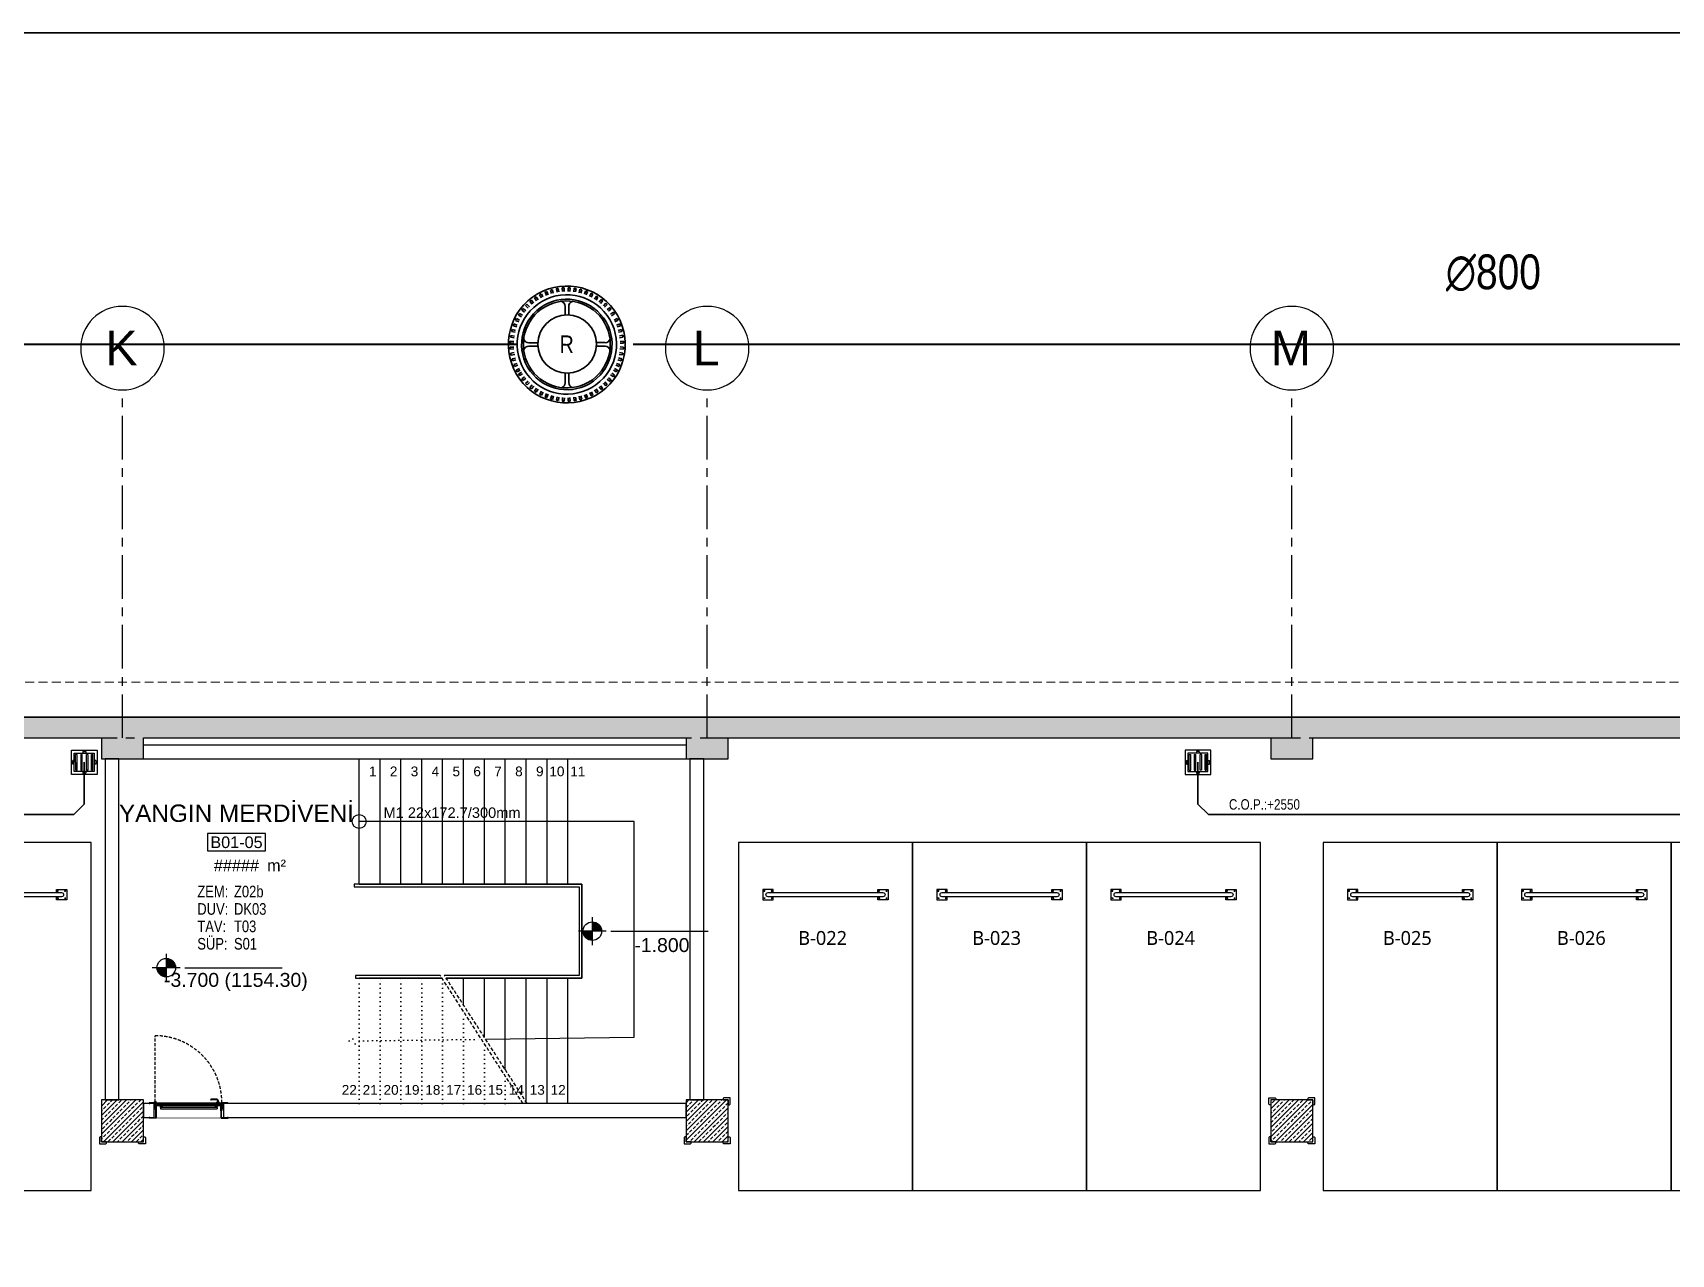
# Model space of a CAD drawing. Header units: millimetres. Extents: x -379292 to 1221486, y 92049 to 447512.
# Drawn here: x 130059 to 153598, y 270703 to 288249 of the extents above; entities that cross this region are included whole.
import ezdxf
from ezdxf.enums import TextEntityAlignment as Align
from ezdxf.lldxf.tags import DXFTag

# ---------------------------------------------------------------- set-up
doc = ezdxf.new("R2010")
doc.units = ezdxf.units.MM
for name, pattern in [('( Hidden )', [0.375, 0.25, -0.125]), ('CENTER', [2, 1.25, -0.25, 0.25, -0.25]), ('DOT', [6.35, 0, -6.35]), ('HIDDEN', [9.525, 6.35, -3.175])]:
    doc.linetypes.add(name, pattern=pattern)
for name, color, linetype, lineweight in [('0-KRCN-SHT YAĞMURSUYUBORUSU-100', 3, 'PISSU_LINE50', 35), ('0-KRCN-SHT-PİSSU-BORU', 220, 'PISSU_LINE50', 40), ('0-KRCN-SHT-ROGAR', 151, 'Continuous', 35), ('06_FORMWORK HIDDEN', 252, 'HIDDEN2', 0)]:
    doc.layers.add(name, color=color, linetype=linetype, lineweight=lineweight)
for name, color, linetype in [('010-05', 1, 'Continuous'), ('04_RAIN INLET', 51, 'Continuous'), ('05_AXIS', 211, 'CENTER'), ('05_AXIS NAME', 7, 'Continuous'), ('05_DOOR', 2, 'Continuous'), ('05_EQUIPMENT', 1, 'Continuous'), ('05_HANDRAIL', 153, 'Continuous'), ('05_HATCH 1', 101, 'Continuous'), ('05_HATCH CONCRETE', 141, 'Continuous'), ('05_HATCH SOLID-1', 252, 'Continuous'), ('05_HATCH SOLID-2', 253, 'Continuous'), ('05_MATERIAL TEXT', 112, 'Continuous'), ('05_PLAN LEVEL', 2, 'Continuous'), ('05_ROOM M2', 161, 'Continuous'), ('05_ROOM NAME', 153, 'Continuous'), ('05_ROOM NUMBER', 152, 'Continuous'), ('05_STAIRS', 52, 'Continuous'), ('05_STAIRS ARROW', 2, 'Continuous'), ('05_STAIRS TEXT', 2, 'Continuous'), ('05_STEEL HIDDEN', 61, 'HIDDEN'), ('05_SYMBOL', 2, 'Continuous'), ('05_TEXT 2.5', 212, 'Continuous'), ('05_WALL', 3, 'Continuous'), ('202-A-Y-MahalAd', 141, 'Continuous'), ('M_YANGIN_SPR_ CAP', 7, 'Continuous')]:
    doc.layers.add(name, color=color, linetype=linetype)
doc.styles.add('DIM', font='arial.ttf')
doc.styles.add('DOA.ARIAL', font='arial.ttf')
doc.styles.add('MUF', font='isocpeur.ttf')
doc.styles.get("Standard").update_dxf_attribs({"font": 'segoeuil.ttf'})
doc.styles.add('TROMANT', font='arial.ttf', dxfattribs={"width": 0.8})
doc.styles.add('YAZI-2', font='arial.ttf', dxfattribs={"height": 2})
doc.styles.add('YAZI-2.5', font='arial.ttf', dxfattribs={"height": 2.5})
doc.styles.add('YAZI-3', font='arial.ttf', dxfattribs={"height": 3})
doc.styles.add('YAZI-5', font='arial.ttf', dxfattribs={"height": 5})
tags = doc.linetypes.add('HIDDEN2', pattern=[0.1875, 0.125, -0.0625]).pattern_tags.tags
tags[6:7] = [DXFTag(74, 4), DXFTag(75, 0), DXFTag(340, '0'), DXFTag(46, 0.0), DXFTag(50, 0.0), DXFTag(44, 0.0), DXFTag(45, 0.0)]
tags[4:5] = [DXFTag(74, 4), DXFTag(75, 0), DXFTag(340, '0'), DXFTag(46, 0.0), DXFTag(50, 0.0), DXFTag(44, 0.0), DXFTag(45, 0.0)]
doc.linetypes.add('PISSU_LINE50', pattern='A,50,-10,["C",MUF,S=10,R=0,X=1,Y=-5],0', length=60)
pattern_1 = [(270, (-695728.2336, -3493868.9414), (1.3748153225, -2.38125), [1.5875, -3.175]), (30, (-695728.2336, -3493868.9414), (1.3748153315, 2.3812499948), [1.5875, -3.175]), (330, (-695728.2336, -3493868.9414), (2.749630654, -5.2e-09), [-3.175, 1.5875])]
pattern_2 = [(225, (905000, -3e-07), (67.351921, -67.351921), []), (225, (904932.65, -3e-07), (67.351921, -67.351921), [47.625, -23.8125])]

# ---------------------------------------------------------------- blocks, each defined once
blk = doc.blocks.new('AWAKS ADI')
at = {"layer": '05_AXIS NAME', "color": 2}
blk.add_circle((0, 0), 6, dxfattribs=at)
at = {"layer": '05_AXIS NAME', "style": 'YAZI-5'}
blk.add_attdef('AKSADI', text='', height=5, dxfattribs=at).set_placement((0, 0), align=Align.MIDDLE_CENTER)
blk = doc.blocks.new('202_Aks')
at = {"layer": '05_AXIS', "ltscale": 500}
for p, q in [((74700, 0), (74700, 5000)), ((83100, 0), (83100, 5000)), ((91500, 0), (91500, 5000)), ((-5000, 0), (142900, 0))]:
    blk.add_line(p, q, dxfattribs=at)
at = {"layer": '05_AXIS NAME'}
ref = blk.add_blockref('AWAKS ADI', (74700, 5600), dxfattribs=dict(at, xscale=-100, yscale=100, zscale=100))
ref.add_attrib('AKSADI', 'K', dxfattribs={"height": 500, "style": 'YAZI-5'}).set_placement((74686, 5602), align=Align.MIDDLE_CENTER)
ref = blk.add_blockref('AWAKS ADI', (83100, 5600), dxfattribs=dict(at, xscale=-100, yscale=100, zscale=100))
ref.add_attrib('AKSADI', 'L', dxfattribs={"height": 500, "style": 'YAZI-5'}).set_placement((83086, 5602), align=Align.MIDDLE_CENTER)
ref = blk.add_blockref('AWAKS ADI', (91500, 5600), dxfattribs=dict(at, xscale=-100, yscale=100, zscale=100))
ref.add_attrib('AKSADI', 'M', dxfattribs={"height": 500, "style": 'YAZI-5'}).set_placement((91486, 5602), align=Align.MIDDLE_CENTER)
blk = doc.blocks.new('başlık')
at = {"layer": '05_MATERIAL TEXT', "style": 'DIM', "width": 0.8}
for s, p in [('ZEM:', (0, 50)), ('DUV:', (0, -100)), ('TAV:', (0, -250)), ('SÜP:', (0, -400))]:
    blk.add_text(s, height=100, dxfattribs=at).set_placement(p, align=Align.MIDDLE_LEFT)
blk = doc.blocks.new('MAHAL')
at = {"layer": '05_ROOM NUMBER'}
blk.add_lwpolyline([(-5.46, -10.75), (4.54, -10.75), (4.54, -7.75), (-5.46, -7.75)], close=True, dxfattribs=at)
at = {"layer": '05_HATCH SOLID-1', "xscale": 0.02, "yscale": 0.02, "zscale": 0.02}
blk.add_blockref('başlık', (-7.21, -18.75), dxfattribs=at)
at = {"layer": '05_MATERIAL TEXT', "style": 'DIM', "width": 0.8}
for tag, p in [('ZEMİN', (-0.89, -17.75)), ('DUVAR', (-0.89, -20.75)), ('TAVAN', (-0.89, -23.75)), ('SÜPÜRGELİK', (-0.89, -26.75))]:
    blk.add_attdef(tag, text='', height=2, dxfattribs=at).set_placement(p, align=Align.MIDDLE_LEFT)
at = {"layer": '05_ROOM M2', "insert": (6.45, -13.24), "char_height": 2, "attachment_point": 5, "style": 'YAZI-2'}
blk.add_mtext_dynamic_manual_height_columns('m²', width=6.9387, gutter_width=625, heights=[0], dxfattribs=at)
at = {"layer": '05_ROOM M2', "style": 'YAZI-2'}
blk.add_attdef('MAHALM2', text='', height=2, dxfattribs=at).set_placement((-0.46, -13.25), align=Align.MIDDLE_CENTER)
at = {"layer": '05_ROOM NAME', "style": 'YAZI-3'}
for tag, p in [('INGMAHALADI', (-0.46, 0.75)), ('TURMAHALADI', (-0.46, -4.25))]:
    blk.add_attdef(tag, text='', height=3, dxfattribs=at).set_placement(p, align=Align.MIDDLE_CENTER)
at = {"layer": '05_ROOM NUMBER', "style": 'YAZI-2'}
blk.add_attdef('MAHALNO', text='', height=2, dxfattribs=at).set_placement((-0.46, -9.25), align=Align.MIDDLE_CENTER)
blk = doc.blocks.new('202_Vida')
at = {"color": 0, "linetype": 'ByBlock', "ltscale": 0.2}
for points in [[(1, 0), (-1, 0)], [(0, 1), (0, -1)]]:
    blk.add_lwpolyline(points, dxfattribs=at)
at = {"color": 0, "linetype": 'ByBlock'}
for radius in [0.42, 0.23, 0.155]:
    blk.add_circle((0, 0), radius, dxfattribs=at)
blk = doc.blocks.new('202_Stoper')
at = {"color": 0, "linetype": 'ByBlock'}
for points in [[(-750, -30), (-750, -75), (-900, -75), (-900, 75), (-750, 75), (-750, 30)], [(750, -30), (750, -75), (900, -75), (900, 75), (750, 75), (750, 30)]]:
    blk.add_lwpolyline(points, dxfattribs=at)
blk.add_lwpolyline([(825, -30, 1), (825, 30), (-825, 30, 1), (-825, -30)], format="xyb", close=True, dxfattribs=at)
at = {"color": 0, "linetype": 'ByBlock', "yscale": 10, "zscale": 10, "rotation": 180}
for p, xscale in [((-877, 53), -10), ((-772, 53), 10), ((772, 53), -10), ((877, 53), 10)]:
    blk.add_blockref('202_Vida', p, dxfattribs=dict(at, xscale=xscale))
at = {"color": 0, "linetype": 'ByBlock', "yscale": 10, "zscale": 10}
for p, xscale in [((-877, -52), 10), ((-772, -52), -10), ((772, -52), 10), ((877, -52), -10)]:
    blk.add_blockref('202_Vida', p, dxfattribs=dict(at, xscale=xscale))
blk = doc.blocks.new('202_Mahalblok')
at = {"color": 0, "linetype": 'ByBlock', "flags": 128}
blk.add_lwpolyline([(0, 0), (0, 5000), (2500, 5000), (2500, 0)], close=True, dxfattribs=at)
at = {"color": 252}
blk.add_blockref('202_Stoper', (1250, 750), dxfattribs=at)
at = {"color": 0, "linetype": 'ByBlock', "ltscale": 25}
blk.add_attdef('MAHALNO', text='', height=200, dxfattribs=at).set_placement((1209, 1390), align=Align.BOTTOM_CENTER)
blk = doc.blocks.new('PLAN KOT IKILI')
at = {"layer": '05_PLAN LEVEL'}
h = blk.add_hatch(color=2, dxfattribs=at)
h.paths.add_polyline_path([(0, 2), (0, 0), (2, 0, 0.414214)])
h.paths.add_polyline_path([(0, 0), (-2, 0, 0.414214), (0, -2)])
at = {"layer": '05_PLAN LEVEL', "color": 2}
for p, q in [((3, 0), (-3, 0)), ((0, 3), (0, -3)), ((4, 0), (25, 0))]:
    blk.add_line(p, q, dxfattribs=at)
blk.add_circle((0, 0), 2, dxfattribs=at)
at = {"layer": '05_PLAN LEVEL', "style": 'YAZI-3'}
for tag, p in [('BITMISKOT', (15, 3)), ('KABAKOT', (15, -3))]:
    blk.add_attdef(tag, text='', height=3, dxfattribs=at).set_placement(p, align=Align.MIDDLE)
blk = doc.blocks.new('VIDA')
at = {"layer": '05_EQUIPMENT'}
h = blk.add_hatch(dxfattribs=at)
h.set_pattern_fill('LINE', color=256, scale=0.1, angle=150, style=0)
h.set_pattern_definition([(330, (-3585.31887, 6072.20274), (0.03125, 0.05412658774), [])])
h.paths.add_polyline_path([(-0.1, -0.3), (-0.1, -1.7), (0.1, -1.7), (0.1, -0.3)])
h.paths.add_polyline_path([(-0.1, -0.3), (0.1, -0.3), (0, 0)])
for p, q in [((-0.1, -0.3), (0, 0)), ((0.1, -0.3), (0, 0)), ((0, -2), (-0.2, -2)), ((0.1, -1.7), (-0.1, -1.7)), ((0.1, -2), (-0.1, -2)), ((0, -2), (0, -2)), ((0.2, -2), (0, -2)), ((0, -2), (0, -2)), ((0, -2), (0, -2))]:
    blk.add_line(p, q, dxfattribs=at)
for points in [[(-0.2, -2), (-0.1, -2), (-0.1, -0.3)], [(0.2, -2), (0.1, -2), (0.1, -0.3)]]:
    blk.add_lwpolyline(points, dxfattribs=at)
blk = doc.blocks.new('*U95')
at = {"color": 8}
blk.add_wipeout([(0, 5), (0, -206), (1000, -206), (1000, 5)], dxfattribs=at)
at = {"layer": '010-05', "ltscale": 7}
h = blk.add_hatch(dxfattribs=at)
h.set_pattern_fill('ANSI37', color=8, scale=0.1, angle=540, style=0)
h.set_pattern_definition([(225, (19752.8965, 13790.6787), (0.224506403, -0.224506403), []), (315, (19752.8965, 13790.6787), (0.224506403, 0.224506403), [])])
edge = h.paths.add_edge_path(flags=16)
edge.add_line((28, -35), (28, -44))
edge.add_line((28, -44), (22, -44))
edge.add_line((22, -44), (22, -37))
edge.add_arc((26, -39), 4.69, 56.5428, 159.2569, ccw=False)
edge = h.paths.add_edge_path()
edge.add_line((29, -33), (29, -45))
edge.add_line((29, -45), (21, -45))
edge.add_line((21, -45), (21, -31))
edge.add_line((21, -31), (34, -31))
edge.add_line((34, -31), (32, -31))
edge.add_arc((32, -34), 2.82, 91.1093, 165.5986)
edge = h.paths.add_edge_path(flags=16)
edge.add_arc((32, -34), 3.82, 143.4668, 165.5986, ccw=False)
edge.add_line((29, -32), (22, -32))
edge.add_line((22, -32), (22, -35))
edge.add_arc((26, -42), 8.25, 70.1103, 120.2945, ccw=False)
edge.add_line((28, -34), (28, -33))
edge.add_line((28, -33), (29, -33))
h = blk.add_hatch(dxfattribs=at)
h.set_pattern_fill('ANSI37', color=8, scale=0.1, angle=540, style=0)
h.set_pattern_definition([(315, (-21740.32198, 13790.6787), (-0.224506403, -0.224506403), []), (225, (-21740.32198, 13790.6787), (-0.224506403, 0.224506403), [])])
edge = h.paths.add_edge_path(flags=16)
edge.add_line((972, -35), (972, -44))
edge.add_line((972, -44), (978, -44))
edge.add_line((978, -44), (978, -37))
edge.add_arc((974, -39), 4.69, 20.7431, 123.4572)
edge = h.paths.add_edge_path()
edge.add_line((971, -33), (971, -45))
edge.add_line((971, -45), (979, -45))
edge.add_line((979, -45), (979, -31))
edge.add_line((979, -31), (966, -31))
edge.add_line((966, -31), (968, -31))
edge.add_arc((968, -34), 2.82, 14.4014, 88.8907, ccw=False)
edge = h.paths.add_edge_path(flags=16)
edge.add_arc((968, -34), 3.82, 14.4014, 36.5332)
edge.add_line((971, -32), (978, -32))
edge.add_line((978, -32), (978, -35))
edge.add_arc((974, -42), 8.25, 59.7055, 109.8897)
edge.add_line((972, -34), (972, -33))
edge.add_line((972, -33), (971, -33))
at = {"layer": '05_HATCH 1'}
h = blk.add_hatch(dxfattribs=at)
h.set_pattern_fill('HONEY', color=8, scale=0.5, angle=270, style=0)
h.set_pattern_definition(pattern_1)
h.paths.add_polyline_path([(40, -3), (44, -9), (956, -9), (960, -3)])
h = blk.add_hatch(dxfattribs=at)
h.set_pattern_fill('HONEY', color=8, scale=0.5, angle=270, style=0)
h.set_pattern_definition(pattern_1)
h.paths.add_polyline_path([(40, -15), (44, -10), (956, -10), (960, -15)])
at = {"color": 8, "linetype": 'HIDDEN', "ltscale": 7}
blk.add_line((21, 21), (21, 973), dxfattribs=at)
at = {"color": 8, "ltscale": 7}
for p, q in [((22, 10), (948, 10)), ((22, 10), (978, 10)), ((22, 9), (22, 10)), ((27, 2), (27, 1)), ((27, 2), (37, 2)), ((27, 1), (37, 1)), ((37, 5), (36, 5)), ((37, 9), (963, 9)), ((963, 2), (37, 2)), ((37, 2), (44, -9)), ((37, 1), (43, -9)), ((905, 60), (822, 60)), ((905, 50), (822, 50)), ((942, 15), (897, 15)), ((897, 15), (897, 10)), ((915, 40), (915, 15)), ((925, 40), (925, 15)), ((942, 15), (942, 10)), ((963, 2), (956, -9)), ((963, 1), (957, -9)), ((963, 5), (964, 5)), ((973, 2), (963, 2)), ((973, 1), (963, 1)), ((973, 2), (973, 1)), ((978, 9), (978, 10)), ((978, 9), (978, 10)), ((963, -27), (22, -27)), ((22, -27), (963, -27)), ((22, -28), (22, -27)), ((963, -28), (22, -28)), ((978, -28), (22, -28)), ((43, -9), (27, -9)), ((27, -20), (37, -20)), ((27, -20), (27, -21)), ((27, -21), (37, -21)), ((33, -28), (963, -28)), ((37, -23), (36, -23)), ((37, -20), (43, -9)), ((37, -21), (44, -10)), ((963, -21), (37, -21)), ((956, -9), (44, -9)), ((956, -10), (44, -10)), ((96, -58), (96, -38)), ((909, -58), (96, -58)), ((96, -58), (96, -78)), ((96, -78), (909, -78)), ((116, -38), (116, -58)), ((889, -38), (889, -58)), ((909, -58), (909, -38)), ((909, -58), (909, -78)), ((963, -21), (956, -10)), ((963, -20), (957, -9)), ((957, -9), (973, -9)), ((973, -20), (963, -20)), ((973, -21), (963, -21)), ((963, -23), (964, -23)), ((973, -20), (973, -21)), ((978, -28), (978, -27)), ((978, -28), (978, -27))]:
    blk.add_line(p, q, dxfattribs=at)
at = {"color": 8, "ltscale": 7, "flags": 128}
for points in [[(36, -101, -1), (34, -101), (34, -85), (32, -85), (32, -101, 1), (38, -101), (38, -35, 1), (30, -35), (30, -45), (20, -45), (20, 10), (-68, 10), (-68, 0), (-58, 0), (-58, 2), (-66, 2), (-66, 8), (18, 8), (18, -47), (32, -47), (32, -35, -1), (36, -35)], [(964, -101, 1), (966, -101), (966, -85), (968, -85), (968, -101, -1), (962, -101), (962, -35, -1), (970, -35), (970, -45), (980, -45), (980, 10), (1068, 10), (1068, 0), (1058, 0), (1058, 2), (1066, 2), (1066, 8), (982, 8), (982, -47), (968, -47), (968, -35, 1), (964, -35)]]:
    blk.add_lwpolyline(points, format="xyb", close=True, dxfattribs=at)
at = {"color": 8, "ltscale": 7}
for points in [[(37, 5), (37, 9), (22, 9), (22, -27), (37, -27), (37, -23)], [(36, 5), (36, 8), (23, 8), (23, -26), (36, -26), (36, -23)], [(963, 5), (963, 9), (978, 9), (978, -27), (963, -27), (963, -23)], [(964, 5), (964, 8), (977, 8), (977, -26), (964, -26), (964, -23)], [(86, -28), (86, -38), (128, -38), (128, -28)], [(919, -28), (919, -38), (877, -38), (877, -28)]]:
    blk.add_lwpolyline(points, dxfattribs=at)
for points in [[(32, -55), (32, -210), (-68, -210), (-68, -200), (-58, -200), (-58, -202), (-66, -202), (-66, -208), (30, -208), (30, -55)], [(29, -57), (20, -57), (20, -83), (30, -93), (30, -106), (28, -106), (28, -94), (18, -84), (18, -55), (29, -55)], [(40, -3), (44, -9), (956, -9), (960, -3)], [(40, -15), (44, -10), (956, -10), (960, -15)], [(968, -55), (968, -210), (1068, -210), (1068, -200), (1058, -200), (1058, -202), (1066, -202), (1066, -208), (970, -208), (970, -55)], [(971, -57), (980, -57), (980, -83), (970, -93), (970, -106), (972, -106), (972, -94), (982, -84), (982, -55), (971, -55)]]:
    blk.add_lwpolyline(points, close=True, dxfattribs=at)
for radius in [10.1, 6.72]:
    blk.add_circle((21, 21), radius, dxfattribs=at)
at = {"color": 8, "linetype": 'HIDDEN', "ltscale": 7}
blk.add_arc((18, 13), 960, 359.7875, 89.8098, dxfattribs=at)
at = {"color": 8, "ltscale": 7}
for centre, radius, start, end in [((822, 55), 5, 90, 270), ((905, 40), 20, 0, 90), ((905, 40), 10, 0, 90)]:
    blk.add_arc(centre, radius, start, end, dxfattribs=at)
at = {"layer": '010-05', "color": 8, "ltscale": 7}
for points in [[(29, -33, -0.336971), (32, -31), (34, -31), (29, -31), (21, -31), (21, -45), (29, -45)], [(28, -34, 0.222538), (22, -35), (22, -32), (29, -32, 0.09687), (29, -33), (28, -33)], [(28, -44), (22, -44), (22, -37, -0.473637), (28, -35)], [(971, -33, 0.336971), (968, -31), (966, -31), (971, -31), (979, -31), (979, -45), (971, -45)], [(972, -34, -0.222538), (978, -35), (978, -32), (971, -32, -0.09687), (971, -33), (972, -33)], [(972, -44), (978, -44), (978, -37, 0.473637), (972, -35)]]:
    blk.add_lwpolyline(points, format="xyb", close=True, dxfattribs=at)
at = {"layer": '05_STEEL HIDDEN', "color": 8, "ltscale": 7}
for points in [[(17, -48), (17, -23), (11, -23), (11, -49), (23, -77), (23, -99), (29, -99), (29, -76)], [(983, -48), (983, -23), (989, -23), (989, -49), (977, -77), (977, -99), (971, -99), (971, -76)]]:
    blk.add_lwpolyline(points, close=True, dxfattribs=at)
at = {"layer": '05_STEEL HIDDEN', "color": 8, "ltscale": 7, "flags": 128}
for points in [[(17, -23), (18, -23), (18, -48), (30, -76), (30, -99), (29, -99)], [(983, -23), (982, -23), (982, -48), (970, -76), (970, -99), (971, -99)]]:
    blk.add_lwpolyline(points, dxfattribs=at)
at = {"layer": '05_WALL', "color": 8, "ltscale": 20}
for points in [[(0, 0), (0, -200)], [(1000, 0), (1000, -200)]]:
    blk.add_lwpolyline(points, dxfattribs=at)
at = {"color": 8, "ltscale": 7, "yscale": 10, "zscale": 10, "rotation": 180}
for p, xscale in [((25, -65), -10), ((975, -65), 10)]:
    blk.add_blockref('VIDA', p, dxfattribs=dict(at, xscale=xscale))
blk = doc.blocks.new('bariyer')
at = {"color": 8, "ltscale": 25}
blk.add_lwpolyline([(0, -70), (15, -70, 0.414214), (30, -55), (30, 30), (-55, 30, 0.414214), (-70, 15), (-70, 0), (0, 0)], format="xyb", close=True, dxfattribs=at)
blk = doc.blocks.new('OtoParkBodrumKatMimari')
at = {"layer": '05_HATCH CONCRETE'}
h = blk.add_hatch(dxfattribs=at)
h.set_pattern_fill('ANSI33', color=8, scale=15, angle=180, style=0)
h.set_pattern_definition(pattern_2)
h.paths.add_polyline_path([(88400, 172100), (87800, 172100), (87800, 171500), (88400, 171500)])
h = blk.add_hatch(dxfattribs=at)
h.set_pattern_fill('ANSI33', color=8, scale=15, angle=180, style=0)
h.set_pattern_definition(pattern_2)
h.paths.add_polyline_path([(96800, 172100), (96200, 172100), (96200, 171500), (96800, 171500)])
at = {"color": 5}
for points in [[(88400, 172100), (87800, 172100), (87800, 171500), (88400, 171500)], [(96800, 172100), (96200, 172100), (96200, 171500), (96800, 171500)]]:
    blk.add_lwpolyline(points, close=True, dxfattribs=at)
at = {"layer": '05_HANDRAIL'}
for points in [[(84350, 173850), (86300, 173850), (86300, 175200), (83030, 175200), (83030, 175160), (86260, 175160), (86260, 173890), (84324, 173890)], [(84264, 173890), (83050, 173890), (83050, 173850), (84290, 173850)]]:
    blk.add_lwpolyline(points, dxfattribs=at)
at = {"layer": '05_HATCH SOLID-2', "color": 251, "ltscale": 25}
blk.add_lwpolyline([(-8600, 187430), (150500, 187430)], dxfattribs=at)
at = {"layer": '05_STAIRS', "linetype": 'DOT', "ltscale": 10}
for p, q in [((83100, 172050), (83100, 173850)), ((83400, 172050), (83400, 173850)), ((83700, 172050), (83700, 173850)), ((84000, 172050), (84000, 173850)), ((84300, 172050), (84300, 173850)), ((84600, 172050), (84600, 173371)), ((84900, 172050), (84900, 172906)), ((85200, 172050), (85200, 172442))]:
    blk.add_line(p, q, dxfattribs=at)
at = {"layer": '05_STAIRS'}
for p, q in [((84600, 173463), (84600, 173850)), ((84900, 172999), (84900, 173850)), ((85200, 172534), (85200, 173850)), ((85500, 172070), (85500, 173850)), ((85800, 172050), (85800, 173850)), ((86100, 172050), (86100, 173850))]:
    blk.add_line(p, q, dxfattribs=at)
at = {"layer": '05_STAIRS', "flags": 128}
for points in [[(83100, 175200), (83100, 177000)], [(83400, 175200), (83400, 177000)], [(83700, 175200), (83700, 177000)], [(84000, 175200), (84000, 177000)], [(84300, 175200), (84300, 177000)], [(84600, 175200), (84600, 177000)], [(84900, 175200), (84900, 177000)], [(85200, 175200), (85200, 177000)], [(85500, 175200), (85500, 177000)], [(85800, 175200), (85800, 177000)], [(86100, 175200), (86100, 177000)], [(84917, 172973), (87050, 173000), (87050, 176100), (83100, 176100)], [(83100, 175200), (86300, 175200), (86300, 173850), (84350, 173850)], [(84290, 173850), (83100, 173850)]]:
    blk.add_lwpolyline(points, dxfattribs=at)
at = {"layer": '05_STAIRS', "linetype": '( Hidden )', "ltscale": 200}
for points in [[(85453, 172050), (84264, 173890)], [(85513, 172050), (84324, 173890)]]:
    blk.add_lwpolyline(points, dxfattribs=at)
at = {"layer": '05_STAIRS', "linetype": 'DOT', "ltscale": 10}
blk.add_lwpolyline([(83100, 172875), (82955, 172950), (83100, 173025)], dxfattribs=at)
at = {"layer": '05_STAIRS', "linetype": 'DOT', "ltscale": 10, "flags": 128}
blk.add_lwpolyline([(83100, 172950), (84857, 172972)], dxfattribs=at)
at = {"layer": '05_STAIRS ARROW', "ltscale": 2}
blk.add_circle((83100, 176100), 100, dxfattribs=at)
at = {"layer": '05_WALL', "color": 8, "ltscale": 20}
for points in [[(80000, 177200), (87800, 177200)], [(80000, 177000), (87800, 177000)]]:
    blk.add_lwpolyline(points, dxfattribs=at)
at = {"layer": '05_WALL', "color": 8, "flags": 128}
for points in [[(79650, 177000), (79450, 177000), (79450, 172100), (79650, 172100)], [(88050, 177000), (87850, 177000), (87850, 172100), (88050, 172100)], [(80000, 171850), (87800, 171850), (87800, 172050), (80000, 172050)]]:
    blk.add_lwpolyline(points, close=True, dxfattribs=at)
at = {"layer": '06_FORMWORK HIDDEN', "linetype": 'HIDDEN', "ltscale": 20}
blk.add_line((4200, 178100), (136100, 178100), dxfattribs=at)
at = {"layer": '05_AXIS'}
blk.add_blockref('202_Aks', (5000, 177300), dxfattribs=at)
at = {"layer": '05_PLAN LEVEL'}
ref = blk.add_blockref('PLAN KOT IKILI', (86450, 174525), dxfattribs=dict(at, xscale=66.66666666666666, yscale=66.66666666666666, zscale=66.66666666666666))
ref.add_attrib('KABAKOT', '-1.800', dxfattribs={"height": 200, "style": 'YAZI-3'}).set_placement((87450, 174325), align=Align.MIDDLE)
ref = blk.add_blockref('PLAN KOT IKILI', (80329, 174000), dxfattribs=dict(at, xscale=66.66666666666666, yscale=66.66666666666666, zscale=66.66666666666666))
ref.add_attrib('KABAKOT', '-3.700 (1154.30)', dxfattribs={"height": 200, "style": 'YAZI-3'}).set_placement((81329, 173800), align=Align.MIDDLE)
at = {"layer": '05_ROOM NUMBER'}
ref = blk.add_blockref('MAHAL', (81376, 176573), dxfattribs=dict(at, xscale=83.33333333333333, yscale=83.33333333333333, zscale=83.33333333333333))
ref.add_attrib('TURMAHALADI', 'YANGIN MERDİVENİ', dxfattribs={"layer": '05_ROOM NAME', "height": 250, "style": 'YAZI-3'}).set_placement((81338, 176219), align=Align.MIDDLE_CENTER)
ref.add_attrib('MAHALNO', 'B01-05', dxfattribs={"height": 166.7, "style": 'YAZI-2'}).set_placement((81338, 175802), align=Align.MIDDLE_CENTER)
ref.add_attrib('MAHALM2', '#####', dxfattribs={"layer": '05_ROOM M2', "height": 166.7, "style": 'YAZI-2'}).set_placement((81338, 175469), align=Align.MIDDLE_CENTER)
ref.add_attrib('ZEMİN', 'Z02b', dxfattribs={"layer": '05_MATERIAL TEXT', "height": 166.7, "style": 'DIM', "width": 0.8}).set_placement((81302, 175094), align=Align.MIDDLE_LEFT)
ref.add_attrib('DUVAR', 'DK03', dxfattribs={"layer": '05_MATERIAL TEXT', "height": 166.7, "style": 'DIM', "width": 0.8}).set_placement((81302, 174844), align=Align.MIDDLE_LEFT)
ref.add_attrib('TAVAN', 'T03', dxfattribs={"layer": '05_MATERIAL TEXT', "height": 166.7, "style": 'DIM', "width": 0.8}).set_placement((81302, 174594), align=Align.MIDDLE_LEFT)
ref.add_attrib('SÜPÜRGELİK', 'S01', dxfattribs={"layer": '05_MATERIAL TEXT', "height": 166.7, "style": 'DIM', "width": 0.8}).set_placement((81302, 174344), align=Align.MIDDLE_LEFT)
at = {"layer": '05_SYMBOL', "color": 8}
for p in [(88400, 172100), (96800, 172100)]:
    blk.add_blockref('bariyer', p, dxfattribs=at)
at = {"layer": '05_SYMBOL', "color": 8, "xscale": -1}
blk.add_blockref('bariyer', (96200, 172100), dxfattribs=at)
at = {"layer": '05_SYMBOL', "color": 8, "rotation": 180}
for p in [(79400, 171500), (87800, 171500), (96200, 171500)]:
    blk.add_blockref('bariyer', p, dxfattribs=at)
at = {"layer": '05_SYMBOL', "color": 8, "xscale": -1, "rotation": 180}
for p in [(80000, 171500), (88400, 171500), (96800, 171500)]:
    blk.add_blockref('bariyer', p, dxfattribs=at)
at = {"layer": '202-A-Y-MahalAd', "color": 8, "ltscale": 25}
ref = blk.add_blockref('202_Mahalblok', (76750, 175800), dxfattribs=dict(at, xscale=-1, rotation=180))
ref.add_attrib('MAHALNO', 'B-021', dxfattribs={"layer": '0', "color": 0, "linetype": 'ByBlock', "ltscale": 25, "height": 200}).set_placement((77959, 174267), align=Align.BOTTOM_CENTER)
ref = blk.add_blockref('202_Mahalblok', (88550, 175800), dxfattribs=dict(at, xscale=-1, rotation=180))
ref.add_attrib('MAHALNO', 'B-022', dxfattribs={"layer": '0', "color": 0, "linetype": 'ByBlock', "ltscale": 25, "height": 200}).set_placement((89759, 174267), align=Align.BOTTOM_CENTER)
ref = blk.add_blockref('202_Mahalblok', (91050, 175800), dxfattribs=dict(at, xscale=-1, rotation=180))
ref.add_attrib('MAHALNO', 'B-023', dxfattribs={"layer": '0', "color": 0, "linetype": 'ByBlock', "ltscale": 25, "height": 200}).set_placement((92259, 174267), align=Align.BOTTOM_CENTER)
ref = blk.add_blockref('202_Mahalblok', (93550, 175800), dxfattribs=dict(at, xscale=-1, rotation=180))
ref.add_attrib('MAHALNO', 'B-024', dxfattribs={"layer": '0', "color": 0, "linetype": 'ByBlock', "ltscale": 25, "height": 200}).set_placement((94759, 174267), align=Align.BOTTOM_CENTER)
ref = blk.add_blockref('202_Mahalblok', (96950, 175800), dxfattribs=dict(at, xscale=-1, rotation=180))
ref.add_attrib('MAHALNO', 'B-025', dxfattribs={"layer": '0', "color": 0, "linetype": 'ByBlock', "ltscale": 25, "height": 200}).set_placement((98159, 174267), align=Align.BOTTOM_CENTER)
ref = blk.add_blockref('202_Mahalblok', (99450, 175800), dxfattribs=dict(at, xscale=-1, rotation=180))
ref.add_attrib('MAHALNO', 'B-026', dxfattribs={"layer": '0', "color": 0, "linetype": 'ByBlock', "ltscale": 25, "height": 200}).set_placement((100659, 174267), align=Align.BOTTOM_CENTER)
ref = blk.add_blockref('202_Mahalblok', (101950, 175800), dxfattribs=dict(at, xscale=-1, rotation=180))
ref.add_attrib('MAHALNO', 'B-027', dxfattribs={"layer": '0', "color": 0, "linetype": 'ByBlock', "ltscale": 25, "height": 200}).set_placement((103159, 174267), align=Align.BOTTOM_CENTER)
at = {"layer": '05_STAIRS TEXT', "style": 'YAZI-2.5'}
for s, p in [('1', (83350, 176750)), ('2', (83650, 176750)), ('3', (83950, 176750)), ('4', (84250, 176750)), ('5', (84550, 176750)), ('6', (84850, 176750)), ('7', (85150, 176750)), ('8', (85450, 176750)), ('9', (85750, 176750)), ('10', (86050, 176750)), ('11', (86350, 176750))]:
    blk.add_text(s, height=140, dxfattribs=at).set_placement(p, align=Align.RIGHT)
for s, p in [('22', (82850, 172175)), ('21', (83150, 172175)), ('20', (83450, 172175)), ('19', (83750, 172175)), ('18', (84050, 172175)), ('17', (84350, 172175)), ('16', (84650, 172175)), ('15', (84950, 172175)), ('14', (85250, 172175)), ('13', (85550, 172175)), ('12', (85850, 172175))]:
    blk.add_text(s, height=140, dxfattribs=at).set_placement(p)
at = {"layer": '05_TEXT 2.5', "insert": (83450, 176150), "char_height": 150, "attachment_point": 7, "style": 'YAZI-2.5'}
blk.add_mtext_dynamic_manual_height_columns('\\A1;M1 22x172.7/300mm', width=4150.39, gutter_width=12.5, heights=[101], dxfattribs=at)
at = {"layer": '05_DOOR'}
blk.add_blockref('*U95', (80150, 172050), dxfattribs=at)
at = {"layer": '05_HATCH CONCRETE'}
h = blk.add_hatch(dxfattribs=at)
h.set_pattern_fill('ANSI33', color=8, scale=15, angle=180, style=0)
h.set_pattern_definition(pattern_2)
h.paths.add_polyline_path([(96200, 177300), (96200, 177000), (96800, 177000), (96800, 177300), (104600, 177300), (104600, 177000), (105200, 177000), (105200, 177300), (113000, 177300), (113000, 177000), (113600, 177000), (113600, 177300), (121400, 177300), (121400, 177000), (122000, 177000), (122000, 177300), (127400, 177300), (127400, 177000), (128000, 177000), (128000, 177300), (135000, 177300), (135000, 177000), (135300, 177000), (135300, 172100), (135000, 172100), (135000, 171500), (135300, 171500), (135300, 164100), (135000, 164100), (135000, 163500), (135300, 163500), (135300, 156100), (135000, 156100), (135000, 155500), (135300, 155500), (135300, 148100), (135000, 148100), (135000, 147500), (135300, 147500), (135300, 144600), (135000, 144600), (135000, 144000), (135600, 144000), (135600, 144300), (142600, 144300), (142600, 144000), (142900, 144000), (142900, 140100), (142600, 140100), (142600, 139500), (142900, 139500), (142900, 132100), (142600, 132100), (142600, 131500), (142900, 131500), (142900, 127950), (142600, 127950), (142600, 127350), (142900, 127350), (142900, 124300), (142600, 124300), (142600, 123300), (142900, 123300), (142900, 113800), (142600, 113800), (142600, 112800), (142700, 112800), (142700, 100050), (135550, 100050), (135550, 108100), (135050, 108100), (135050, 83500), (135550, 83500), (135550, 99800), (142700, 99800), (142700, 78800), (142600, 78800), (142600, 77800), (142900, 77800), (142900, 68100), (142600, 68100), (142600, 67500), (143200, 67500), (143200, 144600), (135600, 144600), (135600, 177600), (71000, 177600), (71000, 177000), (71600, 177000), (71600, 177300), (79400, 177300), (79400, 177000), (80000, 177000), (80000, 177300), (87800, 177300), (87800, 177000), (88400, 177000), (88400, 177300)])
h = blk.add_hatch(dxfattribs=at)
h.set_pattern_fill('ANSI33', color=8, scale=15, angle=180, style=0)
h.set_pattern_definition(pattern_2)
h.paths.add_polyline_path([(80000, 172100), (79400, 172100), (79400, 171500), (80000, 171500)])
at = {"color": 5}
for points in [[(143200, 67500), (143200, 144600), (135600, 144600), (135600, 177600), (71000, 177600)], [(71600, 177300), (79400, 177300), (79400, 177000), (80000, 177000), (80000, 177300), (87800, 177300), (87800, 177000), (88400, 177000), (88400, 177300), (96200, 177300), (96200, 177000), (96800, 177000), (96800, 177300), (104600, 177300)]]:
    blk.add_lwpolyline(points, dxfattribs=at)
blk.add_lwpolyline([(80000, 172100), (79400, 172100), (79400, 171500), (80000, 171500)], close=True, dxfattribs=at)
at = {"layer": '05_HATCH SOLID-2', "color": 251, "ltscale": 25}
blk.add_lwpolyline([(150500, -8770), (150500, 187430), (4700, 187430), (4700, 177600), (135600, 177600), (135600, 144600), (143200, 144600), (143200, 59700), (90240, -300), (70300, -300), (63119, 5881)], dxfattribs=at)
blk = doc.blocks.new('G$CBAC204B7')
at = {"layer": '04_RAIN INLET', "color": 2}
for p, q in [((0.37, 0.35), (-0.37, 0.35)), ((-0.37, 0.35), (-0.37, -0.35)), ((0.288, 0.268), (-0.288, 0.268)), ((-0.288, 0.268), (-0.288, -0.268)), ((-0.246, 0.227), (-0.247, -0.227)), ((-0.205, 0.227), (-0.246, 0.227)), ((-0.205, 0.227), (-0.206, -0.227)), ((-0.103, -0.227), (-0.103, 0.227)), ((-0.103, 0.227), (-0.061, 0.227)), ((-0.061, 0.227), (-0.062, -0.227)), ((0.062, 0.227), (0.062, -0.227)), ((0.103, 0.227), (0.062, 0.227)), ((0.103, -0.227), (0.103, 0.227)), ((0.206, 0.227), (0.206, -0.227)), ((0.247, 0.227), (0.206, 0.227)), ((0.247, 0.227), (0.247, -0.227)), ((0.288, -0.268), (0.288, 0.268)), ((0.37, -0.35), (0.37, 0.35)), ((-0.37, -0.35), (0.37, -0.35)), ((-0.288, -0.268), (0.288, -0.268)), ((-0.206, -0.227), (-0.247, -0.227)), ((-0.103, -0.227), (-0.062, -0.227)), ((0.103, -0.227), (0.062, -0.227)), ((0.247, -0.227), (0.206, -0.227))]:
    blk.add_line(p, q, dxfattribs=at)
at = {"layer": '04_RAIN INLET', "color": 2, "ltscale": 50}
for p, q in [((-0.288, 0.053), (-0.329, 0.053)), ((0.041, 0.309), (-0.041, 0.309)), ((-0.041, 0.268), (-0.041, 0.309)), ((0.041, 0.268), (0.041, 0.309)), ((0.329, 0.053), (0.288, 0.053)), ((-0.288, -0.053), (-0.329, -0.053)), ((-0.041, -0.309), (-0.041, -0.268)), ((0.041, -0.309), (0.041, -0.268)), ((0.329, -0.053), (0.288, -0.053))]:
    blk.add_line(p, q, dxfattribs=at)
at = {"layer": '04_RAIN INLET', "color": 2, "ltscale": 50, "extrusion": (-2.90481e-21, 1.6744e-09, 1)}
for points in [[(-0.329, 0.053), (-0.329, -0.053)], [(0.329, -0.053), (0.329, 0.053)], [(-0.041, -0.309), (0.041, -0.309)]]:
    blk.add_lwpolyline(points, dxfattribs=at)
blk = doc.blocks.new('IZGARA')
at = {"layer": '04_RAIN INLET', "color": 2}
blk.add_blockref('G$CBAC204B7', (0, 0), dxfattribs=at)
blk = doc.blocks.new('G$CD316F46C')
at = {"layer": '0-KRCN-SHT-ROGAR'}
for p, q in [((-22, 40.4), (-23.4, 43)), ((-20.6, 41.1), (-22, 43.8)), ((-17.7, 42.4), (-18.9, 45.2)), ((-16.3, 43), (-17.3, 45.8)), ((-13.2, 44), (-14.1, 46.9)), ((-11.7, 44.4), (-12.5, 47.4)), ((-8.6, 45.1), (-9.1, 48.1)), ((-7.1, 45.4), (-7.5, 48.4)), ((-3.9, 45.8), (-4.1, 48.8)), ((-2.3, 45.9), (-2.5, 48.9)), ((0.9, 45.9), (1, 48.9)), ((2.4, 45.8), (2.6, 48.8)), ((5.6, 45.5), (6, 48.5)), ((7.2, 45.3), (7.6, 48.3)), ((10.3, 44.7), (11, 47.6)), ((11.8, 44.3), (12.6, 47.2)), ((14.9, 43.3), (15.9, 46.2)), ((16.3, 42.8), (17.4, 45.6)), ((19.3, 41.5), (20.6, 44.2)), ((20.7, 40.8), (22, 43.5)), ((-36.4, 28.1), (-38.8, 29.9)), ((-35.4, 29.3), (-37.7, 31.2)), ((-33.3, 31.7), (-35.5, 33.8)), ((-32.2, 32.8), (-34.3, 35)), ((-29.8, 35), (-31.8, 37.3)), ((-28.6, 36), (-30.5, 38.3)), ((-26.1, 37.9), (-27.8, 40.4)), ((-24.8, 38.7), (-26.4, 41.3)), ((23.5, 39.2), (25, 41.8)), ((24.8, 38.4), (26.4, 40.9)), ((27.4, 36.6), (29.2, 38.9)), ((28.6, 35.6), (30.5, 37.9)), ((31, 33.5), (33.1, 35.7)), ((32.1, 32.4), (34.3, 34.5)), ((34.3, 30), (36.6, 32)), ((35.3, 28.8), (37.6, 30.7)), ((-43.8, 13.5), (-46.7, 14.4)), ((-42.8, 16.6), (-45.6, 17.7)), ((-42.2, 18), (-45, 19.2)), ((-40.8, 20.9), (-43.5, 22.3)), ((-40.1, 22.3), (-42.8, 23.8)), ((-39.1, 24.2), (-41.6, 25.7)), ((-38.2, 25.5), (-40.7, 27.1)), ((37.2, 26.2), (39.7, 28)), ((38.1, 25), (40.6, 26.6)), ((39.7, 22.2), (42.3, 23.6)), ((40.4, 20.8), (43.1, 22.2)), ((41.7, 17.9), (44.5, 19.1)), ((42.3, 16.5), (45.1, 17.5)), ((43.3, 13.4), (46.2, 14.3)), ((-45.7, 2.7), (-48.7, 2.8)), ((-45.6, 4.2), (-48.6, 4.5)), ((-45.2, 7.4), (-48.2, 7.9)), ((-44.9, 8.9), (-47.9, 9.5)), ((-44.2, 12.1), (-47.1, 12.8)), ((43.8, 11.9), (46.7, 12.7)), ((44.5, 8.8), (47.4, 9.3)), ((44.7, 7.3), (47.7, 7.7)), ((45.1, 4.1), (48.1, 4.3)), ((45.2, 2.5), (48.2, 2.7)), ((-45.7, -0.6), (-48.7, -0.6)), ((-45.7, -2.1), (-48.7, -2.3)), ((-45.4, -5.3), (-48.4, -5.7)), ((-45.1, -6.8), (-48.1, -7.3)), ((-44.5, -10), (-47.5, -10.7)), ((-44.1, -11.5), (-47, -12.3)), ((43.6, -11.6), (46.5, -12.4)), ((44, -10.1), (46.9, -10.8)), ((44.6, -7), (47.6, -7.5)), ((44.8, -5.4), (47.8, -5.8)), ((45.2, -0.7), (48.2, -0.8)), ((45.2, -2.2), (48.2, -2.4)), ((-43.2, -14.6), (-46, -15.5)), ((-42.7, -16), (-45.5, -17.1)), ((-41.4, -19), (-44.1, -20.2)), ((-40.7, -20.3), (-43.4, -21.7)), ((-39.1, -23.2), (-41.7, -24.7)), ((-38.3, -24.5), (-40.8, -26.1)), ((-36.5, -27.1), (-38.9, -28.9)), ((37.1, -25.5), (39.6, -27.2)), ((38, -24.2), (40.5, -25.8)), ((40.1, -20.5), (42.8, -21.9)), ((40.8, -19.1), (43.5, -20.4)), ((42.1, -16.1), (44.9, -17.2)), ((42.6, -14.7), (45.5, -15.7)), ((-35.5, -28.3), (-37.8, -30.2)), ((-33.4, -30.7), (-35.6, -32.8)), ((-32.3, -31.8), (-34.4, -34)), ((-29.9, -34), (-31.9, -36.3)), ((-28.8, -35), (-30.6, -37.4)), ((-26.2, -36.9), (-27.9, -39.4)), ((-24.9, -37.8), (-26.5, -40.3)), ((-22.1, -39.4), (-23.6, -42.1)), ((-20.8, -40.2), (-22.1, -42.8)), ((-17.8, -41.5), (-19, -44.3)), ((16.2, -42), (17.3, -44.8)), ((19.1, -40.7), (20.4, -43.4)), ((20.5, -40), (21.9, -42.7)), ((23.3, -38.4), (24.9, -41)), ((24.7, -37.6), (26.3, -40.1)), ((27.3, -35.8), (29.1, -38.2)), ((28.5, -34.8), (30.4, -37.1)), ((30.9, -32.7), (33, -34.9)), ((32, -31.6), (34.2, -33.7)), ((34.2, -29.3), (36.5, -31.2)), ((35.2, -28.1), (37.5, -30)), ((-16.4, -42.1), (-17.5, -44.9)), ((-13.4, -43.1), (-14.2, -46)), ((-11.9, -43.5), (-12.6, -46.4)), ((-8.7, -44.2), (-9.3, -47.2)), ((-7.2, -44.5), (-7.7, -47.5)), ((-4, -44.9), (-4.3, -47.9)), ((-2.5, -45), (-2.6, -48)), ((0.7, -45), (0.8, -48)), ((2.3, -45), (2.5, -48)), ((5.5, -44.7), (5.9, -47.7)), ((7, -44.5), (7.5, -47.4)), ((10.2, -43.8), (10.9, -46.8)), ((11.7, -43.5), (12.5, -46.4)), ((14.7, -42.5), (15.7, -45.3))]:
    blk.add_line(p, q, dxfattribs=at)
at = {"layer": '0-KRCN-SHT-ROGAR', "color": 120}
for p, q in [((-1.7, 24.9), (-1.7, 33.1)), ((1.4, 25), (1.4, 33.1)), ((-24.9, 2), (-32.9, 2)), ((24.9, 1.9), (32.4, 1.9)), ((-25, -1.1), (-32.9, -1.1)), ((25, -1.2), (32.4, -1.2)), ((-1.8, -24.9), (-1.8, -32.2)), ((1.3, -25), (1.3, -32.2))]:
    blk.add_line(p, q, dxfattribs=at)
blk.add_circle((0, 0), 25, dxfattribs=at)
at = {"layer": '0-KRCN-SHT-ROGAR'}
for radius, start, end in [(50, 329.911, 149.911), (42.5, 329.911, 149.911), (48.5, 116.6265, 118.5734), (48.5, 110.6265, 112.5734), (48.5, 104.6265, 106.5734), (48.5, 98.6265, 100.5734), (48.5, 92.6265, 94.5734), (48.5, 86.6265, 88.5734), (48.5, 80.6265, 82.5734), (48.5, 74.6265, 76.5734), (48.5, 68.6265, 70.5734), (48.5, 62.6265, 64.5734), (48.5, 140.6265, 142.5734), (48.5, 134.6265, 136.5734), (48.5, 128.6265, 130.5734), (48.5, 122.6265, 124.5734), (48.5, 56.6265, 58.5734), (48.5, 50.6265, 52.5734), (48.5, 44.6265, 46.5734), (48.5, 38.6265, 40.5734), (50, 149.911, 329.911), (48.5, 163.2486, 165.1955), (48.5, 157.2486, 159.1955), (48.5, 151.2486, 153.1955), (42.5, 149.911, 329.911), (48.5, 146.6265, 148.5734), (38.7, 149.911, 329.911), (37.2, 149.911, 329.911), (48.5, 32.6265, 34.5734), (48.5, 26.6265, 28.5734), (48.5, 20.6265, 22.5734), (48.5, 14.6265, 16.5734), (48.5, 175.2486, 177.1955), (48.5, 169.2486, 171.1955), (48.5, 8.6265, 10.5734), (48.5, 2.6265, 4.5734), (48.5, 181.2486, 183.1955), (48.5, 187.2486, 189.1955), (48.5, 193.2486, 195.1955), (48.5, 344.6265, 346.5734), (48.5, 350.6265, 352.5734), (48.5, 356.6265, 358.5734), (48.5, 199.2486, 201.1955), (48.5, 205.2486, 207.1955), (48.5, 211.2486, 213.1955), (48.5, 325.2486, 327.1955), (48.5, 332.6265, 334.5734), (48.5, 338.6265, 340.5734), (48.5, 217.2486, 219.1955), (48.5, 223.2486, 225.1955), (48.5, 229.2486, 231.1955), (48.5, 235.2486, 237.1955), (48.5, 301.2486, 303.1955), (48.5, 307.2486, 309.1955), (48.5, 313.2486, 315.1955), (48.5, 319.2486, 321.1955), (48.5, 241.2486, 243.1955), (48.5, 247.2486, 249.1955), (48.5, 253.2486, 255.1955), (48.5, 259.2486, 261.1955), (48.5, 265.2486, 267.1955), (48.5, 271.2486, 273.1955), (48.5, 277.2486, 279.1955), (48.5, 283.2486, 285.1955), (48.5, 289.2486, 291.1955), (48.5, 295.2486, 297.1955)]:
    blk.add_arc((-0.3, 0.4), radius, start, end, dxfattribs=at)
at = {"layer": '0-KRCN-SHT-ROGAR', "color": 120}
for centre, radius, start, end in [((-0.3, 0.4), 38.7, 329.911, 149.911), ((-0.3, 0.4), 37.2, 329.911, 149.911), ((-6.2, 33.1), 4.52, 359.911, 71.7708), ((5.9, 33), 4.52, 108.3327, 179.911), ((-32.9, 6.5), 4.52, 198.0512, 269.911), ((32.4, 6.4), 4.52, 269.911, 341.7708), ((-32.9, -5.6), 4.52, 89.911, 161.4893), ((32.4, -5.7), 4.52, 18.3327, 89.911), ((-6.3, -32.2), 4.52, 288.0512, 359.911), ((5.8, -32.2), 4.52, 179.911, 251.4893)]:
    blk.add_arc(centre, radius, start, end, dxfattribs=at)
blk = doc.blocks.new('A$Cbceac246')
at = {"layer": '0-KRCN-SHT YAĞMURSUYUBORUSU-100'}
for p, q in [((885, 17665, 0), (885, 17605, 0)), ((2485.1, 17665, 0), (2485.1, 17605, 0)), ((870, 17590), (-6581.1, 17590, 0)), ((870, 17590, 0), (885, 17605, 0)), ((2500.1, 17590, 0), (2485.1, 17605, 0)), ((2500.1, 17590, 0), (6536.8, 17590, 0))]:
    blk.add_line(p, q, dxfattribs=at)
at = {"layer": '0-KRCN-SHT-PİSSU-BORU', "color": 5, "ltscale": 2}
for p, q in [((1505.7, 18265.1), (-826.3, 18265.2)), ((4220, 18265), (1673.7, 18265.1))]:
    blk.add_line(p, q, dxfattribs=at)
at = {"layer": '0-KRCN-SHT-ROGAR', "xscale": -1.679998611813841, "yscale": 1.679998611813841, "zscale": 1.67999861181384, "rotation": 179.9429802082212}
blk.add_blockref('G$CD316F46C', (1578.9, 18265.9), dxfattribs=at)
at = {"layer": '04_RAIN INLET', "yscale": 50.00000000000001, "zscale": 50.00000000000001}
for p, xscale, rotation in [((885.1, 17665, 0), -50.00000000000001, 180.0000000154683), ((2485, 17665, 0), 50.00000000000001, 179.9999999845318)]:
    blk.add_blockref('IZGARA', p, dxfattribs=dict(at, xscale=xscale, rotation=rotation))
at = {"layer": '0-KRCN-SHT-ROGAR', "style": 'TROMANT', "width": 0.8}
blk.add_text('∅800', height=50, dxfattribs=at).set_placement((2909.5, 18368.5, 346446.9), align=Align.MIDDLE)
blk.add_text('R', height=25.2, rotation=359.943, dxfattribs=at).set_placement((1578.2, 18265.6), align=Align.MIDDLE)

msp = doc.modelspace()

# ---------------------------------------------------------------- block references
at = {"color": 8}
msp.add_blockref('OtoParkBodrumKatMimari', (51648, 100818.8), dxfattribs=at)

# ---------------------------------------------------------------- next in the draw order: block references
at = {"color": 30, "xscale": 10, "yscale": 10, "zscale": 10}
msp.add_blockref('A$Cbceac246', (121948, 101118.8), dxfattribs=at)

# ---------------------------------------------------------------- next in the draw order: texts
at = {"layer": 'M_YANGIN_SPR_ CAP', "ltscale": 0.01, "style": 'DOA.ARIAL', "width": 0.8}
msp.add_text('C.O.P.:+2550', height=150, rotation=0, dxfattribs=at).set_placement((147754, 277239.3, -155276.6), align=Align.TOP_CENTER)

doc.saveas('drawing.dxf')
